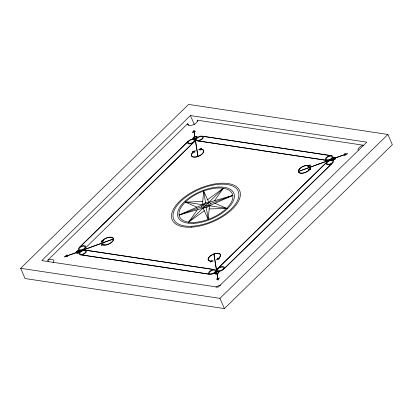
<?xml version="1.0" encoding="UTF-8"?>
<svg xmlns="http://www.w3.org/2000/svg" width="413" height="413" viewBox="0 0 413 413"><rect width="100%" height="100%" fill="white"/><g stroke="black" fill="none" stroke-linecap="round" stroke-linejoin="round"><path stroke-width="0.62" d="M113.327 238.972L113.255 239.86A6.391 3.118 -23.5 0 1 108.64 243.99A6.391 3.118 -23.5 0 1 102.445 244.61L104.226 244.062L101.557 244.15L101.81 245.73L102.15 244.811A6.768 3.304 -23.5 0 0 111.835 242.224A6.768 3.304 -23.5 0 0 111.009 237.108A6.768 3.304 -23.5 0 0 101.613 241.476L101.309 240.8L101.283 242.472L103.642 240.696L101.934 241.455A6.391 3.118 -23.5 0 1 108.412 237.537A6.391 3.118 -23.5 0 1 113.327 238.972L80.375 250.98A2.272 1.11 -23.5 0 0 78.067 250.634A2.272 1.11 -23.5 0 0 76.126 252.529L65.935 256.241L67.298 254.909L64.103 256.912L67.556 256.488L65.992 256.251L76.245 252.792A2.272 1.11 -23.5 0 0 79.879 252.002A3.996 1.946 -23.5 0 1 85.155 250.077L214.76 269.622A3.996 1.946 -23.5 0 1 215.209 272.404A3.996 1.946 -23.5 0 1 209.933 274.33L80.328 254.785A3.996 1.946 -23.5 0 1 79.879 252.002L80.37 251.037L113.317 239.075M209.437 205.746L208.235 219.406L203.062 208.049A4.791 2.339 -23.5 0 1 201.467 206.851L202.509 204.703A4.791 2.339 -23.5 0 1 205.56 202.855L208.839 202.396A4.791 2.339 -23.5 0 1 210.424 203.588L232.808 195.432A28.76 14.032 -23.5 0 0 190.527 197.832A28.76 14.032 -23.5 0 0 194.497 222.4A28.76 14.032 -23.5 0 0 232.808 195.432L208.89 202.344M210.424 203.588L209.381 205.741A4.791 2.339 -23.5 0 1 206.324 207.584L203.046 208.049M298.558 171.472L298.63 170.579A6.391 3.118 -23.5 0 1 303.245 166.454A6.391 3.118 -23.5 0 1 309.445 165.835L307.664 166.382L310.333 166.289L310.08 164.715L309.735 165.628A6.768 3.304 -23.5 0 0 300.05 168.22A6.768 3.304 -23.5 0 0 300.876 173.336A6.768 3.304 -23.5 0 0 310.277 168.969L310.581 169.64L310.602 167.972L308.248 169.743L309.957 168.984A6.391 3.118 -23.5 0 1 303.478 172.902A6.391 3.118 -23.5 0 1 298.558 171.472L331.515 159.459A2.272 1.11 -23.5 0 0 333.818 159.81A2.272 1.11 -23.5 0 0 335.764 157.916L345.955 154.199L344.587 155.531L347.787 153.533L344.334 153.956L345.893 154.188L335.64 157.647A2.272 1.11 -23.5 0 0 332.006 158.442A3.996 1.946 -23.5 0 1 326.729 160.363L197.13 140.823A3.996 1.946 -23.5 0 1 196.681 138.035A3.996 1.946 -23.5 0 1 201.957 136.114L331.556 155.655A3.996 1.946 -23.5 0 1 332.006 158.442L331.52 159.408L298.568 171.364M202.447 204.693L203.65 191.033L208.828 202.396M188.534 125.346L187.719 123.843A5.157 2.514 -23.5 0 0 192.51 125.031L193.759 124.545A5.157 2.514 -23.5 0 0 197.233 120.178L363.357 145.226L362.955 145.324A5.157 2.514 -23.5 0 0 358.076 149.527L358.231 150.177M217.099 273.736L217.563 273.535A2.272 1.11 -23.5 0 0 218.214 271.31A3.996 1.946 -23.5 0 1 217.759 268.522L326.461 162.572A3.996 1.946 -23.5 0 0 327.437 164.735A3.996 1.946 -23.5 0 0 331.99 163.409L224.027 268.744M204.296 210.764L188.571 222.173L197.373 209.721M214.512 200.718L223.319 188.266L207.589 199.675M85.362 247.945L85.429 247.867A3.996 1.946 -23.5 0 0 84.448 245.704A3.996 1.946 -23.5 0 0 79.895 247.031L187.863 141.695M195.142 138.892L193.676 139.129A3.996 1.946 -23.5 0 0 188.4 141.055L187.574 142.289A3.996 1.946 -23.5 0 0 192.535 143.037L194.125 141.917A3.996 1.946 -23.5 0 0 193.676 139.129A2.272 1.11 -23.5 0 1 194.327 136.909L194.786 136.703M216.748 271.553L218.214 271.31A3.996 1.946 -23.5 0 0 223.49 269.39L224.311 268.151A3.996 1.946 -23.5 0 0 219.349 267.407L218.482 267.929M20.65 268.3L188.607 104.417L387.9 134.468L392.35 144.7L224.393 308.583L25.1 278.532L20.65 268.3L219.943 298.351L387.9 134.468M190.408 115.563L41.754 260.608L218.141 287.205L366.796 142.16L190.408 115.563L194.363 124.659M48.275 261.372L47.769 260.205L187.776 123.601M188.4 141.055L79.172 247.63A3.996 1.946 -23.5 0 0 79.626 250.412A3.996 1.946 -23.5 0 0 84.902 248.492L194.125 141.917M193.377 142.526L139.511 195.204M188.571 222.173L223.319 188.266M261.93 150.595L326.729 160.363M217.759 268.522L326.988 161.953A3.996 1.946 -23.5 0 1 332.264 160.027A3.996 1.946 -23.5 0 1 332.713 162.815L223.49 269.39M203 208.095L179.082 215.013L202.515 204.703M209.37 205.736L232.808 195.432M179.082 215.013L201.467 206.851M198.044 156.315L196.48 156.77A6.391 3.118 -23.5 0 1 191.678 155.732A6.391 3.118 -23.5 0 1 194.105 151.519L194.074 152.521L195.437 150.606L192.448 151.69L193.904 151.421A6.768 3.304 -23.5 0 0 193.036 157.074A6.768 3.304 -23.5 0 0 202.726 153.543A6.768 3.304 -23.5 0 0 200.228 149.119L201.611 148.51L198.617 149.444L200.47 150.167L200.078 149.341A6.391 3.118 -23.5 0 1 203.433 151.876A6.391 3.118 -23.5 0 1 198.044 156.315L193.996 131.288L195.617 131.53L193.842 130.317L192.634 132.619L193.95 131.334L197.858 156.367M213.846 254.129L215.41 253.675A6.391 3.118 -23.5 0 1 220.206 254.713A6.391 3.118 -23.5 0 1 217.78 258.925L217.816 257.924L216.453 259.834L219.437 258.75L217.987 259.018A6.768 3.304 -23.5 0 0 218.854 253.37A6.768 3.304 -23.5 0 0 209.164 256.901A6.768 3.304 -23.5 0 0 211.662 261.326L210.274 261.935L213.268 260.995L211.42 260.273L211.812 261.099A6.391 3.118 -23.5 0 1 208.457 258.564A6.391 3.118 -23.5 0 1 213.846 254.129L217.888 279.157L216.267 278.909L218.043 280.122L219.257 277.825L217.94 279.105L214.027 254.072M331.556 155.655L329.801 155.753A3.996 1.946 -23.5 0 0 325.625 159.831L326.074 160.172M80.328 254.785L82.084 254.687A3.996 1.946 -23.5 0 0 86.265 250.608L85.155 250.077M262.018 150.508L197.951 140.854A3.996 1.946 -23.5 0 0 202.406 138.897A3.996 1.946 -23.5 0 0 202.613 136.305L330.705 155.629M196.898 207.176L185.329 202.112L202.731 201.482M209.159 208.957L226.561 208.328L214.992 203.268M185.329 202.112L227.708 208.503M85.827 250.278L213.934 269.586A3.996 1.946 -23.5 0 0 209.484 271.542A3.996 1.946 -23.5 0 0 209.272 274.139L81.18 254.816M197.233 120.178L197.739 121.339M219.943 298.351L224.393 308.583M203.65 191.033L205.56 202.855M206.324 207.584L208.235 219.406M53.143 262.467A5.157 2.514 -23.5 0 0 53.814 260.913L53.659 260.267A5.157 2.514 -23.5 0 0 47.769 260.205M194.038 131.721A5.157 2.514 -23.5 0 1 192.876 131.819M194.874 136.713A2.184 1.063 -23.5 0 1 197.089 137.049A2.184 1.063 -23.5 0 1 195.225 138.866M194.688 139.021A2.184 1.063 -23.5 0 1 193.01 138.536A2.184 1.063 -23.5 0 1 194.353 136.94M215.947 287.267A5.157 2.514 -23.5 0 1 218.126 285.894L219.38 285.414A5.157 2.514 -23.5 0 1 220.63 285.115M217.197 271.418A2.184 1.063 -23.5 0 1 218.88 271.909A2.184 1.063 -23.5 0 1 217.532 273.499M216.665 271.573A2.184 1.063 -23.5 0 0 214.801 273.396A2.184 1.063 -23.5 0 0 217.011 273.726A2.272 1.11 -23.5 0 1 214.714 273.427A2.272 1.11 -23.5 0 1 216.655 271.532M194.869 136.667A2.272 1.11 -23.5 0 1 197.171 137.018A2.272 1.11 -23.5 0 1 195.23 138.913M80.287 251.068L80.267 251.316A2.184 1.063 -23.5 0 1 78.424 252.833A2.184 1.063 -23.5 0 1 76.328 252.751L76.229 252.539A2.184 1.063 -23.5 0 1 78.078 250.676A2.184 1.063 -23.5 0 1 80.287 251.011L76.209 252.498L80.287 251.068M331.624 159.124L335.562 157.689A2.184 1.063 -23.5 0 0 333.461 157.611A2.184 1.063 -23.5 0 0 331.624 159.124M335.676 157.942L331.598 159.428A2.184 1.063 -23.5 0 0 333.812 159.764A2.184 1.063 -23.5 0 0 335.676 157.942M193.862 223.356A30.355 14.811 -23.5 0 0 234.3 194.89A30.355 14.811 -23.5 0 0 189.67 197.419A30.355 14.811 -23.5 0 0 193.862 223.356M204.672 207.13A3.196 1.559 -23.5 0 0 208.926 204.136A3.196 1.559 -23.5 0 0 204.228 204.399A3.196 1.559 -23.5 0 0 204.672 207.13M80.767 249.968A3.196 1.559 -23.5 0 0 85.021 246.974A3.196 1.559 -23.5 0 0 80.323 247.237A3.196 1.559 -23.5 0 0 80.767 249.968M81.469 254.341A3.196 1.559 -23.5 0 0 85.728 251.347A3.196 1.559 -23.5 0 0 81.031 251.61A3.196 1.559 -23.5 0 0 81.469 254.341M191.317 227.176A36.747 17.929 -23.5 0 0 240.268 192.711A36.747 17.929 -23.5 0 0 186.242 195.777A36.747 17.929 -23.5 0 0 191.317 227.176M191.952 226.221A35.151 17.15 -23.5 0 0 238.776 193.258A35.151 17.15 -23.5 0 0 187.099 196.19A35.151 17.15 -23.5 0 0 191.952 226.221M211.074 273.881A3.196 1.559 -23.5 0 0 215.328 270.887A3.196 1.559 -23.5 0 0 210.63 271.155A3.196 1.559 -23.5 0 0 211.074 273.881M219.355 270.866A3.196 1.559 -23.5 0 0 223.609 267.867A3.196 1.559 -23.5 0 0 218.911 268.135A3.196 1.559 -23.5 0 0 219.355 270.866M328.578 164.291A3.196 1.559 -23.5 0 0 332.837 161.292A3.196 1.559 -23.5 0 0 328.139 161.56A3.196 1.559 -23.5 0 0 328.578 164.291M327.87 159.919A3.196 1.559 -23.5 0 0 332.129 156.919A3.196 1.559 -23.5 0 0 327.432 157.188A3.196 1.559 -23.5 0 0 327.87 159.919M198.271 140.379A3.196 1.559 -23.5 0 0 202.53 137.379A3.196 1.559 -23.5 0 0 197.832 137.648A3.196 1.559 -23.5 0 0 198.271 140.379M189.99 143.394A3.196 1.559 -23.5 0 0 194.249 140.399A3.196 1.559 -23.5 0 0 189.552 140.663A3.196 1.559 -23.5 0 0 189.99 143.394"/></g></svg>
